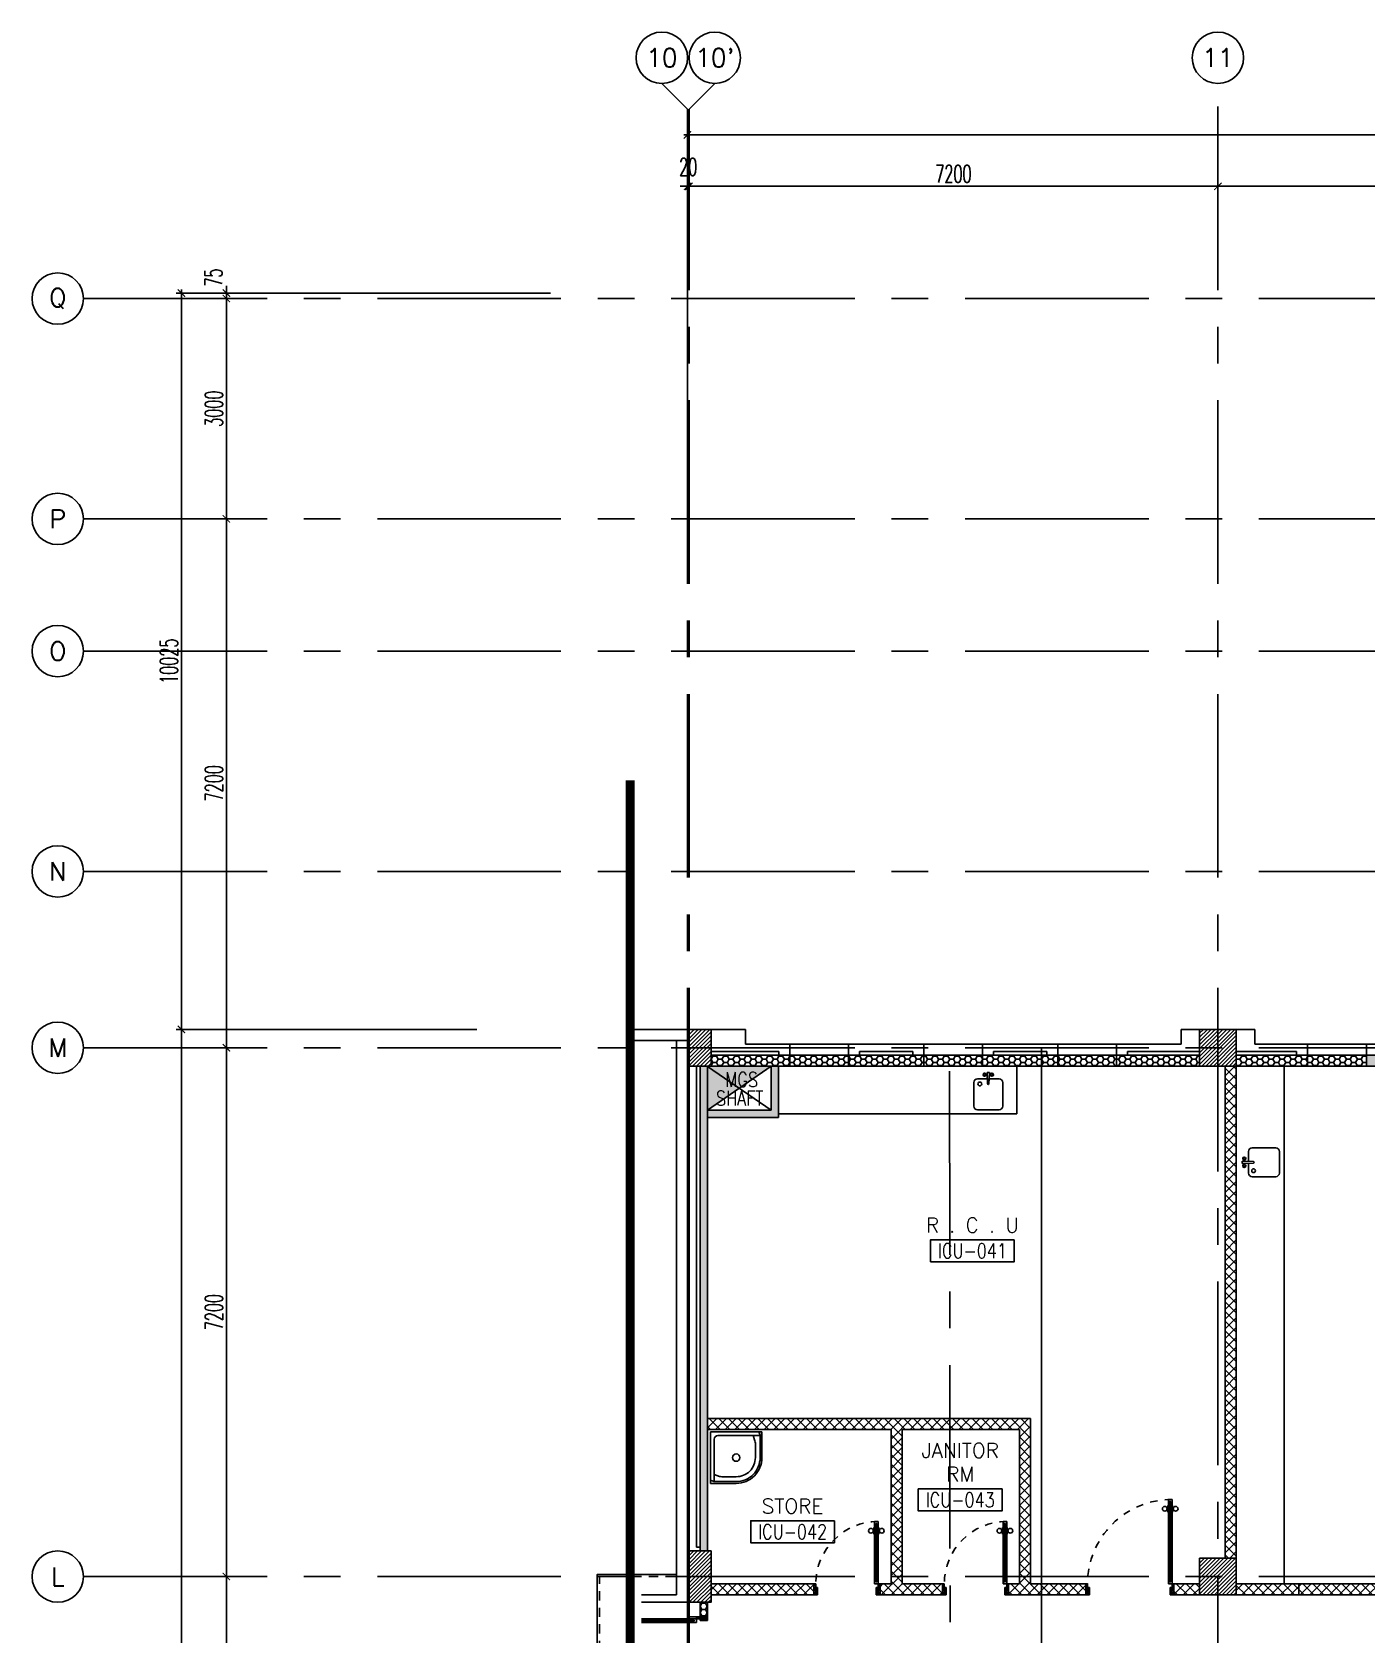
# Model space of a CAD drawing. Extents: x 276011.4 to 276105.3, y 57291.9 to 57371.4.
# Drawn here: x 276011.43 to 276029.6, y 57349.59 to 57371.41 of the extents above; entities that cross this region are included whole.
import ezdxf
from ezdxf.enums import TextEntityAlignment as Align

# ---------------------------------------------------------------- set-up
doc = ezdxf.new("R2010")
doc.units = 0
doc.header["$MEASUREMENT"] = 0
doc.header["$PDMODE"] = 34
for name, pattern in [('CENTER2', [1.125, 0.75, -0.125, 0.125, -0.125]), ('CENTERX2', [4, 2.5, -0.5, 0.5, -0.5]), ('HIDDEN', [0.375, 0.25, -0.125]), ('HIDDEN2', [0.1875, 0.125, -0.0625])]:
    doc.linetypes.add(name, pattern=pattern)
doc.layers.get('0').update_dxf_attribs({"linetype": 'CONTINUOUS'})
doc.layers.get('DEFPOINTS').update_dxf_attribs({"linetype": 'CONTINUOUS'})
for name, color, linetype in [('AX-CR', 2, 'CONTINUOUS'), ('AX-DIM', 4, 'CONTINUOUS'), ('AX-TXT', 2, 'CONTINUOUS'), ('AXES', 11, 'CENTERX2'), ('COL', 5, 'CONTINUOUS'), ('DOOR', 7, 'CONTINUOUS'), ('Ele', 7, 'CONTINUOUS'), ('ELEV', 2, 'CONTINUOUS'), ('FIX', 3, 'CONTINUOUS'), ('HAT', 8, 'CONTINUOUS'), ('INSUL', 4, 'CONTINUOUS'), ('NON-MEDICAL', 5, 'CONTINUOUS'), ('RM-BOX', 4, 'CONTINUOUS'), ('RM-NAME', 2, 'CONTINUOUS'), ('RM-NO', 2, 'CONTINUOUS'), ('ROOF', 7, 'CONTINUOUS'), ('STR', 5, 'CONTINUOUS'), ('SUNI-FUR', 11, 'CONTINUOUS'), ('WALL', 2, 'CONTINUOUS'), ('WallType', 11, 'CONTINUOUS'), ('WallType2', 3, 'CONTINUOUS'), ('WIN', 3, 'CONTINUOUS')]:
    doc.layers.add(name, color=color, linetype=linetype)
doc.styles.add('ROMANS', font='ROMANS.shx', dxfattribs={"width": 0.6})
doc.dimstyles.new('STANDARD in', dxfattribs={"dimtxt": 0.24, "dimasz": 0.1, "dimexe": 0.07, "dimexo": 0.05, "dimgap": 0.05, "dimtad": 1, "dimdec": 0, "dimlfac": 1000, "dimzin": 0, "dimdsep": 46, "dimtxsty": 'ROMANS', "dimblk": 'ARCHTICK', "dimcen": 0.05, "dimdle": 0.05, "dimclrd": 4, "dimclre": 4, "dimclrt": 2, "dimadec": 0, "dimazin": 0, "dimtfac": 1, "dimtdec": 0, "dimtmove": 2, "dimatfit": 3, "dimfxl": 0, "dimtolj": 1, "dimtzin": 0, "dimarcsym": 0})
pattern_1 = [(45, (0, 0), (-0.066291260736, 0.066291260736), []), (135, (0, 0), (-0.066291260736, -0.066291260736), [])]
pattern_2 = [(0, (0, 0), (0.075, 0.04330127), [0.05, -0.1]), (120, (0, 0), (-0.074999999836, 0.043301270284), [0.05, -0.1]), (60, (0, 0), (1.64e-10, 0.086602540284), [-0.1, 0.05])]

# ---------------------------------------------------------------- blocks, each defined once
blk = doc.blocks.new('_ARCHTICK')
at = {"color": 0, "linetype": 'ByBlock', "const_width": 0.15}
blk.add_lwpolyline([(-0.5, -0.5), (0.5, 0.5)], dxfattribs=at)
blk = doc.blocks.new('*D111')
at = {"layer": 'AX-DIM', "color": 4, "lineweight": -2, "ltscale": 0.3}
for p, q in [((276020.305, 57370.011), (276095.115, 57370.011)), ((276020.355, 57365.405), (276020.355, 57370.081)), ((276095.065, 57357.883), (276095.065, 57370.081))]:
    blk.add_line(p, q, dxfattribs=at)
at = {"layer": 'DEFPOINTS', "color": 0, "ltscale": 0.3}
for p in [(276095.065, 57370.011), (276020.355, 57365.355), (276095.065, 57357.833)]:
    blk.add_point(p, dxfattribs=at)
at = {"layer": 'AX-DIM', "color": 4, "lineweight": -2, "ltscale": 0.3, "xscale": 0.1, "yscale": 0.1, "zscale": 0.1, "rotation": 180}
blk.add_blockref('_ARCHTICK', (276020.355, 57370.011), dxfattribs=at)
at = {"layer": 'AX-DIM', "color": 4, "lineweight": -2, "ltscale": 0.3, "xscale": 0.1, "yscale": 0.1, "zscale": 0.1}
blk.add_blockref('_ARCHTICK', (276095.065, 57370.011), dxfattribs=at)
at = {"layer": 'AX-DIM', "color": 2, "ltscale": 0.3, "insert": (276057.71, 57370.181), "char_height": 0.24, "attachment_point": 5, "style": 'ROMANS'}
blk.add_mtext('\\A1;74710', dxfattribs=at)
blk = doc.blocks.new('AXL')
at = {"layer": 'AX-CR'}
blk.add_circle((-350, 0), 350, dxfattribs=at)
at = {"layer": 'AX-TXT', "style": 'ROMANS'}
blk.add_attdef('AX', text='', height=250, dxfattribs=at).set_placement((-350, 0), align=Align.MIDDLE)
blk = doc.blocks.new('*X81')
at = {"color": 0}
for p, q in [((73379, 169899), (73870, 170390)), ((73379, 169952), (73817, 170390)), ((73379, 170005), (73764, 170390)), ((73379, 170058), (73711, 170390)), ((73379, 170111), (73658, 170390)), ((73379, 170164), (73604, 170390)), ((73379, 170217), (73551, 170390)), ((73379, 170271), (73498, 170390)), ((73379, 170324), (73445, 170390)), ((73379, 170377), (73392, 170390)), ((73423, 169890), (73879, 170346)), ((73476, 169890), (73879, 170293)), ((73529, 169890), (73879, 170240)), ((73582, 169890), (73879, 170187)), ((73635, 169890), (73879, 170134)), ((73688, 169890), (73879, 170081)), ((73741, 169890), (73879, 170028)), ((73794, 169890), (73879, 169975)), ((73847, 169890), (73879, 169922))]:
    blk.add_line(p, q, dxfattribs=at)
blk = doc.blocks.new('*X80')
at = {"color": 0}
for p, q in [((73379, 177112), (73857, 177590)), ((73379, 177165), (73804, 177590)), ((73379, 177218), (73751, 177590)), ((73379, 177271), (73698, 177590)), ((73379, 177324), (73645, 177590)), ((73379, 177377), (73592, 177590)), ((73379, 177430), (73539, 177590)), ((73379, 177483), (73486, 177590)), ((73379, 177536), (73433, 177590)), ((73410, 177090), (73879, 177559)), ((73463, 177090), (73879, 177506)), ((73516, 177090), (73879, 177453)), ((73569, 177090), (73879, 177400)), ((73622, 177090), (73879, 177347)), ((73675, 177090), (73879, 177294)), ((73728, 177090), (73879, 177241)), ((73781, 177090), (73879, 177188)), ((73834, 177090), (73879, 177134))]:
    blk.add_line(p, q, dxfattribs=at)
blk = doc.blocks.new('AXU')
at = {"layer": 'AX-CR'}
blk.add_circle((0, 350), 350, dxfattribs=at)
at = {"layer": 'AX-TXT', "style": 'ROMANS'}
blk.add_attdef('AX', text='', height=250, dxfattribs=at).set_placement((0, 350), align=Align.MIDDLE)
blk = doc.blocks.new('*D573')
at = {"layer": 'AX-DIM', "color": 4, "lineweight": -2, "ltscale": 0.3}
for p, q in [((276020.355, 57368.961), (276020.355, 57369.381)), ((276020.375, 57368.961), (276020.375, 57369.381)), ((276020.355, 57369.311), (276020.255, 57369.311)), ((276020.355, 57369.311), (276020.375, 57369.311)), ((276020.375, 57369.311), (276020.475, 57369.311))]:
    blk.add_line(p, q, dxfattribs=at)
at = {"layer": 'DEFPOINTS', "color": 0, "ltscale": 0.3}
for p in [(276020.375, 57369.311), (276020.355, 57368.911), (276020.375, 57368.911)]:
    blk.add_point(p, dxfattribs=at)
at = {"layer": 'AX-DIM', "color": 4, "lineweight": -2, "ltscale": 0.3, "xscale": 0.1, "yscale": 0.1, "zscale": 0.1}
blk.add_blockref('_ARCHTICK', (276020.355, 57369.311), dxfattribs=at)
at = {"layer": 'AX-DIM', "color": 4, "lineweight": -2, "ltscale": 0.3, "xscale": 0.1, "yscale": 0.1, "zscale": 0.1, "rotation": 180}
blk.add_blockref('_ARCHTICK', (276020.375, 57369.311), dxfattribs=at)
at = {"layer": 'AX-DIM', "color": 2, "ltscale": 0.3, "insert": (276020.365, 57369.576), "char_height": 0.24, "attachment_point": 5, "style": 'ROMANS'}
blk.add_mtext('\\A1;20', dxfattribs=at)
blk = doc.blocks.new('*D572')
at = {"layer": 'AX-DIM', "color": 4, "lineweight": -2, "ltscale": 0.3}
for p, q in [((276020.375, 57368.961), (276020.375, 57369.381)), ((276027.575, 57368.961), (276027.575, 57369.381)), ((276020.325, 57369.311), (276027.625, 57369.311))]:
    blk.add_line(p, q, dxfattribs=at)
at = {"layer": 'DEFPOINTS', "color": 0, "ltscale": 0.3}
for p in [(276027.575, 57369.311), (276020.375, 57368.911), (276027.575, 57368.911)]:
    blk.add_point(p, dxfattribs=at)
at = {"layer": 'AX-DIM', "color": 4, "lineweight": -2, "ltscale": 0.3, "xscale": 0.1, "yscale": 0.1, "zscale": 0.1, "rotation": 180}
blk.add_blockref('_ARCHTICK', (276020.375, 57369.311), dxfattribs=at)
at = {"layer": 'AX-DIM', "color": 4, "lineweight": -2, "ltscale": 0.3, "xscale": 0.1, "yscale": 0.1, "zscale": 0.1}
blk.add_blockref('_ARCHTICK', (276027.575, 57369.311), dxfattribs=at)
at = {"layer": 'AX-DIM', "color": 2, "ltscale": 0.3, "insert": (276023.975, 57369.481), "char_height": 0.24, "attachment_point": 5, "style": 'ROMANS'}
blk.add_mtext('\\A1;7200', dxfattribs=at)
blk = doc.blocks.new('*D571')
at = {"layer": 'AX-DIM', "color": 4, "lineweight": -2, "ltscale": 0.3}
for p, q in [((276027.575, 57368.961), (276027.575, 57369.381)), ((276034.775, 57368.961), (276034.775, 57369.381)), ((276027.525, 57369.311), (276034.825, 57369.311))]:
    blk.add_line(p, q, dxfattribs=at)
at = {"layer": 'DEFPOINTS', "color": 0, "ltscale": 0.3}
for p in [(276034.775, 57369.311), (276027.575, 57368.911), (276034.775, 57368.911)]:
    blk.add_point(p, dxfattribs=at)
at = {"layer": 'AX-DIM', "color": 4, "lineweight": -2, "ltscale": 0.3, "xscale": 0.1, "yscale": 0.1, "zscale": 0.1, "rotation": 180}
blk.add_blockref('_ARCHTICK', (276027.575, 57369.311), dxfattribs=at)
at = {"layer": 'AX-DIM', "color": 4, "lineweight": -2, "ltscale": 0.3, "xscale": 0.1, "yscale": 0.1, "zscale": 0.1}
blk.add_blockref('_ARCHTICK', (276034.775, 57369.311), dxfattribs=at)
at = {"layer": 'AX-DIM', "color": 2, "ltscale": 0.3, "insert": (276031.175, 57369.481), "char_height": 0.24, "attachment_point": 5, "style": 'ROMANS'}
blk.add_mtext('\\A1;7200', dxfattribs=at)
blk = doc.blocks.new('*D131')
at = {"layer": 'AX-DIM', "color": 4, "lineweight": -2, "ltscale": 0.3}
for p, q in [((276017.488, 57357.833), (276013.396, 57357.833)), ((276013.466, 57298.463), (276013.466, 57357.883)), ((276018.167, 57298.513), (276013.396, 57298.513))]:
    blk.add_line(p, q, dxfattribs=at)
at = {"layer": 'DEFPOINTS', "color": 0, "ltscale": 0.3}
for p in [(276013.466, 57357.833), (276017.538, 57357.833), (276018.217, 57298.513)]:
    blk.add_point(p, dxfattribs=at)
at = {"layer": 'AX-DIM', "color": 4, "lineweight": -2, "ltscale": 0.3, "xscale": 0.1, "yscale": 0.1, "zscale": 0.1}
for p, rotation in [((276013.466, 57357.833), 90), ((276013.466, 57298.513), 270)]:
    blk.add_blockref('_ARCHTICK', p, dxfattribs=dict(at, rotation=rotation))
at = {"layer": 'AX-DIM', "color": 2, "ltscale": 0.3, "insert": (276013.296, 57328.173), "char_height": 0.24, "attachment_point": 5, "rotation": 90, "style": 'ROMANS'}
blk.add_mtext('\\A1;59320', dxfattribs=at)
blk = doc.blocks.new('*D130')
at = {"layer": 'AX-DIM', "color": 4, "lineweight": -2, "ltscale": 0.3}
for p, q in [((276014.078, 57364.733), (276014.078, 57367.833)), ((276014.428, 57367.783), (276014.008, 57367.783)), ((276014.428, 57364.783), (276014.008, 57364.783))]:
    blk.add_line(p, q, dxfattribs=at)
at = {"layer": 'DEFPOINTS', "color": 0, "ltscale": 0.3}
for p in [(276014.078, 57367.783), (276014.478, 57367.783), (276014.478, 57364.783)]:
    blk.add_point(p, dxfattribs=at)
at = {"layer": 'AX-DIM', "color": 4, "lineweight": -2, "ltscale": 0.3, "xscale": 0.1, "yscale": 0.1, "zscale": 0.1}
for p, rotation in [((276014.078, 57367.783), 90), ((276014.078, 57364.783), 270)]:
    blk.add_blockref('_ARCHTICK', p, dxfattribs=dict(at, rotation=rotation))
at = {"layer": 'AX-DIM', "color": 2, "ltscale": 0.3, "insert": (276013.908, 57366.283), "char_height": 0.24, "attachment_point": 5, "rotation": 90, "style": 'ROMANS'}
blk.add_mtext('\\A1;3000', dxfattribs=at)
blk = doc.blocks.new('*D129')
at = {"layer": 'AX-DIM', "color": 4, "lineweight": -2, "ltscale": 0.3}
for p, q in [((276014.428, 57364.783), (276014.008, 57364.783)), ((276014.078, 57357.533), (276014.078, 57364.833)), ((276014.428, 57357.583), (276014.008, 57357.583))]:
    blk.add_line(p, q, dxfattribs=at)
at = {"layer": 'DEFPOINTS', "color": 0, "ltscale": 0.3}
for p in [(276014.078, 57364.783), (276014.478, 57364.783), (276014.478, 57357.583)]:
    blk.add_point(p, dxfattribs=at)
at = {"layer": 'AX-DIM', "color": 4, "lineweight": -2, "ltscale": 0.3, "xscale": 0.1, "yscale": 0.1, "zscale": 0.1}
for p, rotation in [((276014.078, 57364.783), 90), ((276014.078, 57357.583), 270)]:
    blk.add_blockref('_ARCHTICK', p, dxfattribs=dict(at, rotation=rotation))
at = {"layer": 'AX-DIM', "color": 2, "ltscale": 0.3, "insert": (276013.908, 57361.183), "char_height": 0.24, "attachment_point": 5, "rotation": 90, "style": 'ROMANS'}
blk.add_mtext('\\A1;7200', dxfattribs=at)
blk = doc.blocks.new('*D128')
at = {"layer": 'AX-DIM', "color": 4, "lineweight": -2, "ltscale": 0.3}
for p, q in [((276014.428, 57357.583), (276014.008, 57357.583)), ((276014.078, 57350.333), (276014.078, 57357.633)), ((276014.428, 57350.383), (276014.008, 57350.383))]:
    blk.add_line(p, q, dxfattribs=at)
at = {"layer": 'DEFPOINTS', "color": 0, "ltscale": 0.3}
for p in [(276014.078, 57357.583), (276014.478, 57357.583), (276014.478, 57350.383)]:
    blk.add_point(p, dxfattribs=at)
at = {"layer": 'AX-DIM', "color": 4, "lineweight": -2, "ltscale": 0.3, "xscale": 0.1, "yscale": 0.1, "zscale": 0.1}
for p, rotation in [((276014.078, 57357.583), 90), ((276014.078, 57350.383), 270)]:
    blk.add_blockref('_ARCHTICK', p, dxfattribs=dict(at, rotation=rotation))
at = {"layer": 'AX-DIM', "color": 2, "ltscale": 0.3, "insert": (276013.908, 57353.983), "char_height": 0.24, "attachment_point": 5, "rotation": 90, "style": 'ROMANS'}
blk.add_mtext('\\A1;7200', dxfattribs=at)
blk = doc.blocks.new('*D127')
at = {"layer": 'AX-DIM', "color": 4, "lineweight": -2, "ltscale": 0.3}
for p, q in [((276014.428, 57350.383), (276014.008, 57350.383)), ((276014.078, 57343.133), (276014.078, 57350.433)), ((276014.428, 57343.183), (276014.008, 57343.183))]:
    blk.add_line(p, q, dxfattribs=at)
at = {"layer": 'DEFPOINTS', "color": 0, "ltscale": 0.3}
for p in [(276014.078, 57350.383), (276014.478, 57350.383), (276014.478, 57343.183)]:
    blk.add_point(p, dxfattribs=at)
at = {"layer": 'AX-DIM', "color": 4, "lineweight": -2, "ltscale": 0.3, "xscale": 0.1, "yscale": 0.1, "zscale": 0.1}
for p, rotation in [((276014.078, 57350.383), 90), ((276014.078, 57343.183), 270)]:
    blk.add_blockref('_ARCHTICK', p, dxfattribs=dict(at, rotation=rotation))
at = {"layer": 'AX-DIM', "color": 2, "ltscale": 0.3, "insert": (276013.908, 57346.783), "char_height": 0.24, "attachment_point": 5, "rotation": 90, "style": 'ROMANS'}
blk.add_mtext('\\A1;7200', dxfattribs=at)
blk = doc.blocks.new('COL50')
at = {"layer": 'COL'}
blk.add_lwpolyline([(-250, 250), (-250, -250), (250, -250), (250, 250)], close=True, dxfattribs=at)
blk = doc.blocks.new('*D112')
at = {"layer": 'AX-DIM', "color": 4, "lineweight": -2, "ltscale": 0.3}
for p, q in [((276018.488, 57367.858), (276013.396, 57367.858)), ((276013.466, 57357.783), (276013.466, 57367.908)), ((276014.116, 57357.833), (276013.396, 57357.833))]:
    blk.add_line(p, q, dxfattribs=at)
at = {"layer": 'DEFPOINTS', "color": 0, "ltscale": 0.3}
for p in [(276013.466, 57367.858), (276018.538, 57367.858), (276014.166, 57357.833)]:
    blk.add_point(p, dxfattribs=at)
at = {"layer": 'AX-DIM', "color": 4, "lineweight": -2, "ltscale": 0.3, "xscale": 0.1, "yscale": 0.1, "zscale": 0.1}
for p, rotation in [((276013.466, 57367.858), 90), ((276013.466, 57357.833), 270)]:
    blk.add_blockref('_ARCHTICK', p, dxfattribs=dict(at, rotation=rotation))
at = {"layer": 'AX-DIM', "color": 2, "ltscale": 0.3, "insert": (276013.296, 57362.845), "char_height": 0.24, "attachment_point": 5, "rotation": 90, "style": 'ROMANS'}
blk.add_mtext('\\A1;10025', dxfattribs=at)
blk = doc.blocks.new('*D115')
at = {"layer": 'AX-DIM', "color": 4, "lineweight": -2, "ltscale": 0.3}
for p, q in [((276014.428, 57367.858), (276014.008, 57367.858)), ((276014.078, 57367.858), (276014.078, 57367.958)), ((276014.078, 57367.783), (276014.078, 57367.858)), ((276014.428, 57367.783), (276014.008, 57367.783)), ((276014.078, 57367.783), (276014.078, 57367.683))]:
    blk.add_line(p, q, dxfattribs=at)
at = {"layer": 'DEFPOINTS', "color": 0, "ltscale": 0.3}
for p in [(276014.078, 57367.858), (276014.478, 57367.858), (276014.478, 57367.783)]:
    blk.add_point(p, dxfattribs=at)
at = {"layer": 'AX-DIM', "color": 4, "lineweight": -2, "ltscale": 0.3, "xscale": 0.1, "yscale": 0.1, "zscale": 0.1}
for p, rotation in [((276014.078, 57367.858), 270), ((276014.078, 57367.783), 90)]:
    blk.add_blockref('_ARCHTICK', p, dxfattribs=dict(at, rotation=rotation))
at = {"layer": 'AX-DIM', "color": 2, "ltscale": 0.3, "insert": (276013.903, 57368.068), "char_height": 0.24, "attachment_point": 5, "rotation": 90, "style": 'ROMANS'}
blk.add_mtext('\\A1;75', dxfattribs=at)
blk = doc.blocks.new('RM1')
at = {"layer": 'RM-BOX'}
blk.add_lwpolyline([(570, -200), (-570, -200), (-570, -500), (570, -500)], close=True, dxfattribs=at)
at = {"layer": 'RM-NAME', "style": 'ROMANS'}
for tag, p in [('ROOMNAME1', (0, 324)), ('ROOMNAME2', (0, 0))]:
    blk.add_attdef(tag, text='', height=200, dxfattribs=at).set_placement(p, align=Align.MIDDLE)
at = {"layer": 'RM-NO', "style": 'ROMANS', "width": 0.8}
blk.add_attdef('ROOMNO', text='', height=200, dxfattribs=at).set_placement((0, -350), align=Align.MIDDLE)
blk = doc.blocks.new('DOOR90')
at = {"layer": 'DOOR', "color": 0, "linetype": 'ByBlock'}
for p, q in [((-150, 0), (-150, -25)), ((-150, 0), (0, 0)), ((0, -50), (0, 0)), ((-1000, -25), (-1000, -75)), ((-1000, -75), (-1000, -25)), ((-950, -25), (-1000, -25)), ((-950, -75), (-1000, -75)), ((-970, -42), (-970, -58)), ((-950, -42), (-970, -42)), ((-950, -58), (-970, -58)), ((-950, -25), (-950, -42)), ((-950, -58), (-950, -75)), ((-918, -25), (-918, -18)), ((-828, -18), (-918, -18)), ((-918, -75), (-918, -82)), ((-828, -82), (-918, -82)), ((-905, -18), (-905, -9)), ((-905, -9), (-840, -9)), ((-905, -18), (-840, -18)), ((-905, -82), (-905, -91)), ((-905, -82), (-840, -82)), ((-905, -91), (-840, -91)), ((-840, -18), (-840, -9)), ((-840, -82), (-840, -91)), ((-828, -25), (-828, -18)), ((-828, -75), (-828, -82)), ((-200, -42), (-200, -25)), ((-200, -25), (-150, -25)), ((-180, -42), (-200, -42)), ((-200, -75), (-200, -58)), ((-200, -58), (-180, -58)), ((-150, -75), (-200, -75)), ((-180, -58), (-180, -42)), ((-150, -75), (-150, -25)), ((-150, -25), (-100, -25)), ((-100, -25), (-100, -50)), ((-100, -50), (0, -50)), ((-100, -850), (0, -850)), ((-100, -875), (-100, -850)), ((0, -850), (0, -900)), ((-150, -900), (-150, -875)), ((-150, -875), (-100, -875)), ((0, -900), (-150, -900)), ((-150, -900), (0, -900))]:
    blk.add_line(p, q, dxfattribs=at)
at = {"layer": 'DOOR', "color": 9, "linetype": 'ByBlock'}
for p, q in [((0, -50), (-114, 0)), ((0, -50), (-40, 0)), ((0, -50), (-100, -37)), ((0, -850), (-114, -900)), ((0, -850), (-100, -863)), ((0, -850), (-40, -900))]:
    blk.add_line(p, q, dxfattribs=at)
at = {"layer": 'DOOR', "linetype": 'ByBlock'}
for p, q in [((-200, -25), (-950, -25)), ((-200, -42), (-950, -42)), ((-200, -58), (-950, -58)), ((-950, -75), (-200, -75))]:
    blk.add_line(p, q, dxfattribs=at)
at = {"layer": 'DOOR', "color": 0, "linetype": 'ByBlock'}
for centre in [(-873, 24), (-873, -124)]:
    blk.add_circle(centre, 32.4, dxfattribs=at)
at = {"layer": 'DOOR', "color": 9, "linetype": 'ByBlock'}
for centre, radius, start, end in [((0, -50), 154, 161.1053, 166.2858), ((0, -50), 134, 158.1598, 169.28), ((0, -50), 94.4, 148.0182, 180), ((0, -50), 74.4, 137.7764, 180), ((0, -50), 114, 154.0838, 167.3774), ((0, -50), 54.4, 113.2074, 180), ((0, -50), 34.4, 90, 180), ((0, -50), 14.4, 90, 180), ((0, -850), 94.4, 180, 211.9818), ((0, -850), 74.4, 180, 222.2236), ((0, -850), 54.4, 180, 246.7926), ((0, -850), 34.4, 180, 270), ((0, -850), 14.4, 180, 270), ((0, -850), 154, 193.7142, 198.8947), ((0, -850), 134, 190.72, 201.8402)]:
    blk.add_arc(centre, radius, start, end, dxfattribs=at)
at = {"layer": 'DOOR', "linetype": 'HIDDEN', "ltscale": 0.5}
blk.add_arc((-150, -25), 850, 180, 270, dxfattribs=at)
blk = doc.blocks.new('C11')
at = {"layer": 'HAT'}
h = blk.add_hatch(dxfattribs=at)
h.set_pattern_fill('ANSI31', color=256, scale=300, style=0)
h.set_pattern_definition([(45, (-248556.182, -75061.005), (-26.5165043, 26.5165043), [])])
h.paths.add_polyline_path([(300, 700), (0, 700), (0, 350), (300, 350)])
h.paths.add_polyline_path([(300, 350), (0, 350), (0, 0), (300, 0)])
at = {"layer": 'COL'}
blk.add_lwpolyline([(300, 700), (300, 0), (0, 0), (0, 700)], close=True, dxfattribs=at)
blk = doc.blocks.new('C-300')
at = {"layer": 'HAT', "linetype": 'ByBlock', "ltscale": 0.3}
h = blk.add_hatch(dxfattribs=at)
h.set_pattern_fill('ANSI31', color=8, scale=300, style=0)
h.set_pattern_definition([(45, (-258496.182, -82361.005), (-26.5165043, 26.5165043), [])])
h.paths.add_polyline_path([(300, 500), (0, 500), (0, 250), (300, 250)])
h.paths.add_polyline_path([(300, 250), (0, 250), (0, 0), (300, 0)])
at = {"layer": 'COL'}
blk.add_lwpolyline([(0, 500), (300, 500), (300, 0), (0, 0)], close=True, dxfattribs=at)
blk = doc.blocks.new('DOOR100')
at = {"layer": 'DOOR', "color": 0, "linetype": 'ByBlock'}
for p, q in [((-82, 1205), (-91, 1205)), ((-91, 1205), (-91, 1140)), ((-82, 1140), (-91, 1140)), ((-75, 1218), (-82, 1218)), ((-82, 1128), (-82, 1218)), ((-82, 1205), (-82, 1140)), ((-75, 1128), (-82, 1128)), ((-25, 1300), (-75, 1300)), ((-75, 1300), (-25, 1300)), ((-75, 1250), (-75, 1300)), ((-58, 1250), (-75, 1250)), ((-42, 1270), (-58, 1270)), ((-58, 1250), (-58, 1270)), ((-42, 1250), (-42, 1270)), ((-25, 1250), (-42, 1250)), ((-25, 1250), (-25, 1300)), ((-25, 1218), (-18, 1218)), ((-25, 1128), (-18, 1128)), ((-18, 1128), (-18, 1218)), ((-18, 1205), (-9, 1205)), ((-18, 1205), (-18, 1140)), ((-18, 1140), (-9, 1140)), ((-9, 1205), (-9, 1140)), ((-1200, 0), (-1200, 150)), ((-1200, 150), (-1175, 150)), ((-1200, 150), (-1200, 0)), ((-1150, 0), (-1200, 0)), ((-1175, 150), (-1175, 100)), ((-1175, 100), (-1150, 100)), ((-1150, 100), (-1150, 0)), ((-75, 200), (-58, 200)), ((-75, 150), (-75, 200)), ((-75, 150), (-25, 150)), ((-58, 200), (-58, 180)), ((-58, 180), (-42, 180)), ((-50, 100), (-50, 0)), ((-25, 100), (-50, 100)), ((-50, 0), (0, 0)), ((-42, 200), (-25, 200)), ((-42, 180), (-42, 200)), ((-25, 200), (-25, 150)), ((0, 150), (-25, 150)), ((-25, 150), (-25, 100)), ((0, 150), (0, 0))]:
    blk.add_line(p, q, dxfattribs=at)
at = {"layer": 'DOOR', "linetype": 'ByBlock'}
for p, q in [((-75, 1250), (-75, 200)), ((-58, 200), (-58, 1250)), ((-42, 200), (-42, 1250)), ((-25, 200), (-25, 1250)), ((0, 0), (0, 150))]:
    blk.add_line(p, q, dxfattribs=at)
at = {"layer": 'DOOR', "color": 9, "linetype": 'ByBlock'}
for p, q in [((-1150, 0), (-1200, 114)), ((-1150, 0), (-1200, 40)), ((-1150, 0), (-1163, 100)), ((-50, 0), (0, 114)), ((-50, 0), (-37, 100)), ((-50, 0), (0, 40))]:
    blk.add_line(p, q, dxfattribs=at)
at = {"layer": 'DOOR', "color": 0, "linetype": 'ByBlock'}
for centre in [(-124, 1173), (24, 1173)]:
    blk.add_circle(centre, 32.4, dxfattribs=at)
at = {"layer": 'DOOR', "linetype": 'HIDDEN', "ltscale": 0.5}
blk.add_arc((-25, 150), 1150, 90, 180.0001, dxfattribs=at)
at = {"layer": 'DOOR', "color": 9, "linetype": 'ByBlock'}
for centre, radius, start, end in [((-1150, 0), 154, 103.7142, 108.8947), ((-1150, 0), 134, 100.72, 111.8402), ((-1150, 0), 94.4, 90, 121.9818), ((-1150, 0), 74.4, 90, 132.2236), ((-1150, 0), 54.4, 90, 156.7926), ((-1150, 0), 34.4, 90, 180), ((-1150, 0), 14.4, 90, 180), ((-50, 0), 94.4, 58.0182, 90), ((-50, 0), 74.4, 47.7764, 90), ((-50, 0), 54.4, 23.2074, 90), ((-50, 0), 34.4, 0, 90), ((-50, 0), 14.4, 0, 90), ((-50, 0), 134, 68.1598, 79.28), ((-50, 0), 114, 64.0838, 77.3774), ((-50, 0), 154, 71.1053, 76.2858)]:
    blk.add_arc(centre, radius, start, end, dxfattribs=at)
blk = doc.blocks.new('JAN-001')
for p, q in [((730, -30), (30, -30)), ((30, -30), (30, -730)), ((80, -130), (80, -705)), ((705, -80), (130, -80)), ((610, -80), (635, -152)), ((640, -380), (640, -184)), ((688, -30), (704, -76)), ((705, -380), (705, -84)), ((730, -380), (730, -30)), ((80, -610), (152, -635)), ((184, -640), (380, -640)), ((30, -688), (76, -704)), ((30, -730), (380, -730)), ((84, -705), (380, -705))]:
    blk.add_line(p, q)
blk.add_circle((380, -380), 50)
for centre, radius, start, end in [((130, -130), 50, 90, 180), ((540, -184), 100, 0, 19.0039), ((680, -84), 25, 0, 19.0039), ((380, -380), 350, 270, 0), ((380, -380), 325, 270, 0), ((380, -380), 260, 270, 0), ((184, -540), 100, 250.9961, 270), ((84, -680), 25, 250.9961, 270)]:
    blk.add_arc(centre, radius, start, end)
blk = doc.blocks.new('A$C2A864A15')
at = {"layer": 'FIX', "rotation": 270}
blk.add_blockref('JAN-001', (730, 730), dxfattribs=at)

msp = doc.modelspace()

# ---------------------------------------------------------------- hatches: boundary and pattern name
at = {"layer": 'WallType', "linetype": 'ByBlock', "ltscale": 0.3}
h = msp.add_hatch(dxfattribs=at)
h.set_pattern_fill('ANSI37', color=256, scale=0.75, style=0)
h.set_pattern_definition(pattern_1)
h.paths.add_polyline_path([(276027.8255, 57357.3329), (276027.6755, 57357.3329), (276027.6755, 57350.6329), (276027.8255, 57350.6329)])
h = msp.add_hatch(dxfattribs=at)
h.set_pattern_fill('ANSI37', color=256, scale=0.75, style=0)
h.set_pattern_definition(pattern_1)
h.paths.add_polyline_path([(276023.9263, 57352.5329), (276020.6255, 57352.5329), (276020.6255, 57352.3829), (276023.1255, 57352.3829), (276023.1255, 57350.3829), (276023.2755, 57350.3829), (276023.2755, 57352.3829), (276023.9264, 57352.3829)])
h.paths.add_polyline_path([(276025.0255, 57352.5329), (276023.9263, 57352.5329), (276023.9264, 57352.3829), (276024.8755, 57352.3829), (276024.8755, 57350.3829), (276025.0255, 57350.3829)])
h.paths.add_polyline_path([(276022.0755, 57350.2829), (276020.6755, 57350.2829), (276020.6755, 57350.1329), (276022.0755, 57350.1329)])
h.paths.add_polyline_path([(276023.8255, 57350.2829), (276023.2755, 57350.2829), (276023.2755, 57350.3829), (276023.1255, 57350.3829), (276023.1255, 57350.2829), (276022.9755, 57350.2829), (276022.9755, 57350.1329), (276023.8255, 57350.1329)])
h.paths.add_polyline_path([(276025.1755, 57350.2829), (276025.0255, 57350.2829), (276025.0255, 57350.3829), (276024.8755, 57350.3829), (276024.8755, 57350.2829), (276024.7255, 57350.2829), (276024.7255, 57350.1329), (276025.1755, 57350.1329)])
h.paths.add_polyline_path([(276025.7755, 57350.2829), (276025.1755, 57350.2829), (276025.1755, 57350.1329), (276025.7755, 57350.1329)])
h = msp.add_hatch(dxfattribs=at)
h.set_pattern_fill('ANSI37', color=256, scale=0.75, style=0)
h.set_pattern_definition(pattern_1)
h.paths.add_polyline_path([(276027.3255, 57350.2829), (276026.9755, 57350.2829), (276026.9755, 57350.1329), (276027.3255, 57350.1329)])
h.paths.add_polyline_path([(276028.6755, 57350.2829), (276027.8255, 57350.2829), (276027.8255, 57350.1329), (276028.6755, 57350.1329)])
h.paths.add_polyline_path([(276031.1755, 57350.2829), (276028.6755, 57350.2829), (276028.6755, 57350.1329), (276031.1755, 57350.1329)])
h.paths.add_polyline_path([(276032.9255, 57350.2829), (276031.7755, 57350.2829), (276031.7755, 57350.1329), (276032.9255, 57350.1329)])
h.paths.add_polyline_path([(276031.7755, 57350.2829), (276031.1755, 57350.2829), (276031.1755, 57350.1329), (276031.7755, 57350.1329)])
at = {"layer": 'WallType2', "linetype": 'ByBlock', "ltscale": 0.3}
h = msp.add_hatch(dxfattribs=at)
h.set_pattern_fill('HONEY', color=256, scale=0.4, style=0)
h.set_pattern_definition(pattern_2)
h.paths.add_polyline_path([(276020.6255, 57356.6329), (276021.5955, 57356.6329), (276021.5955, 57357.3329), (276021.4955, 57357.3329), (276021.4955, 57356.7329), (276020.6255, 57356.7329), (276021.4955, 57357.3329), (276020.6755, 57357.3329), (276020.5255, 57357.3329), (276020.5255, 57350.7329), (276020.6255, 57350.7329), (276020.6255, 57352.5329)])
h.paths.add_polyline_path([(276020.8204, 57357.0012), (276021.3623, 57357.0012), (276021.3623, 57357.3012), (276020.8204, 57357.3012)], flags=24)
h.paths.add_polyline_path([(276020.6717, 57356.7456), (276021.4574, 57356.7456), (276021.4574, 57357.0456), (276020.6717, 57357.0456)], flags=25)
h = msp.add_hatch(dxfattribs=at)
h.set_pattern_fill('HONEY', color=256, scale=0.4, style=0)
h.set_pattern_definition(pattern_2)
h.paths.add_polyline_path([(276021.7467, 57357.4829), (276020.6755, 57357.4829), (276020.6755, 57357.3329), (276021.5955, 57357.3329), (276021.7467, 57357.3329)])
h.paths.add_polyline_path([(276022.5467, 57357.4829), (276021.7467, 57357.4829), (276021.7467, 57357.3329), (276022.5467, 57357.3329)])
h.paths.add_polyline_path([(276023.5717, 57357.4829), (276022.5467, 57357.4829), (276022.5467, 57357.3329), (276023.5717, 57357.3329)])
h = msp.add_hatch(dxfattribs=at)
h.set_pattern_fill('HONEY', color=256, scale=0.4, style=0)
h.set_pattern_definition(pattern_2)
h.paths.add_polyline_path([(276023.9217, 57357.4829), (276023.5717, 57357.4829), (276023.5717, 57357.3329), (276023.9219, 57357.3329)])
h.paths.add_polyline_path([(276024.3717, 57357.4829), (276023.9217, 57357.4829), (276023.9219, 57357.3329), (276024.3717, 57357.3329)])
h.paths.add_polyline_path([(276025.1755, 57357.4829), (276024.3717, 57357.4829), (276024.3717, 57357.3329), (276025.1755, 57357.3329)])
h.paths.add_polyline_path([(276025.3967, 57357.4829), (276025.1755, 57357.4829), (276025.1755, 57357.3329), (276025.3967, 57357.3329)])
h = msp.add_hatch(dxfattribs=at)
h.set_pattern_fill('HONEY', color=256, scale=0.4, style=0)
h.set_pattern_definition(pattern_2)
h.paths.add_polyline_path([(276026.1967, 57357.4829), (276025.3967, 57357.4829), (276025.3967, 57357.3329), (276026.1967, 57357.3329)])
h.paths.add_polyline_path([(276027.3255, 57357.4829), (276026.1967, 57357.4829), (276026.1967, 57357.3329), (276027.3255, 57357.3329)])
h = msp.add_hatch(dxfattribs=at)
h.set_pattern_fill('HONEY', color=256, scale=0.4, style=0)
h.set_pattern_definition(pattern_2)
h.paths.add_polyline_path([(276028.7967, 57357.4829), (276027.8255, 57357.4829), (276027.8255, 57357.3329), (276028.7967, 57357.3329)])
h.paths.add_polyline_path([(276029.5967, 57357.4829), (276028.7967, 57357.4829), (276028.7967, 57357.3329), (276029.5967, 57357.3329)])
h = msp.add_hatch(dxfattribs=at)
h.set_pattern_fill('HONEY', color=256, scale=0.4, style=0)
h.set_pattern_definition(pattern_2)
h.paths.add_polyline_path([(276031.1755, 57357.4829), (276029.5967, 57357.4829), (276029.5967, 57357.3329), (276031.1755, 57357.3329)])
h.paths.add_polyline_path([(276031.3217, 57357.4829), (276031.1755, 57357.4829), (276031.1755, 57357.3329), (276031.3217, 57357.3329)])
h.paths.add_polyline_path([(276032.1217, 57357.4829), (276031.3217, 57357.4829), (276031.3217, 57357.3329), (276032.1217, 57357.3329)])
h.paths.add_polyline_path([(276034.5255, 57357.4829), (276032.1217, 57357.4829), (276032.1217, 57357.3329), (276032.2505, 57357.3329), (276032.2505, 57356.5829), (276034.6755, 57356.5829), (276034.6755, 57357.3329), (276034.5255, 57357.3329), (276034.5255, 57356.7329), (276032.4005, 57356.7329), (276032.4005, 57357.3329), (276034.5255, 57357.3329)])
h = msp.add_hatch(dxfattribs=at)
h.set_pattern_fill('HONEY', color=256, scale=0.4, style=0)
h.set_pattern_definition(pattern_2)
h.paths.add_polyline_path([(276020.6255, 57350.0329), (276020.5255, 57350.0329), (276020.5255, 57349.8329), (276020.6255, 57349.8329)])

# ---------------------------------------------------------------- linework, layer by layer
at = {"layer": 'AXES'}
for p, q in [((276020.3555, 57370.3613), (276020.0055, 57370.7113)), ((276020.3755, 57370.3613), (276020.7255, 57370.7113)), ((276027.5755, 57291.8986), (276027.5755, 57370.7113)), ((276020.3555, 57291.8986), (276020.3555, 57370.3613)), ((276020.3755, 57291.8986), (276020.3755, 57370.3613)), ((276012.1331, 57367.7829), (276036.5755, 57367.7829)), ((276012.1331, 57364.7829), (276036.5755, 57364.7829)), ((276012.1331, 57362.9829), (276036.5755, 57362.9829)), ((276012.1331, 57359.9829), (276036.5755, 57359.9829)), ((276012.1331, 57357.5829), (276036.5755, 57357.5829)), ((276023.9755, 57298.7629), (276023.9217, 57357.5829)), ((276012.1331, 57350.3829), (276036.5755, 57350.3829))]:
    msp.add_line(p, q, dxfattribs=at)
at = {"layer": 'COL'}
msp.add_lwpolyline([(276027.3255, 57357.3329), (276027.3255, 57357.8329), (276027.8255, 57357.8329), (276027.8255, 57357.3329)], close=True, dxfattribs=at)
at = {"layer": 'DOOR', "linetype": 'ByBlock'}
for p, q in [((276020.4255, 57349.8079), (276019.729, 57349.8079)), ((276020.4255, 57349.7909), (276019.729, 57349.7909)), ((276020.4255, 57349.7749), (276019.729, 57349.7749)), ((276019.729, 57349.7579), (276020.4255, 57349.7579))]:
    msp.add_line(p, q, dxfattribs=at)
at = {"layer": 'DOOR', "color": 0, "linetype": 'ByBlock'}
for p, q in [((276020.4255, 57349.7909), (276020.4255, 57349.8079)), ((276020.4255, 57349.8079), (276020.4755, 57349.8079)), ((276020.4455, 57349.7909), (276020.4255, 57349.7909)), ((276020.4255, 57349.7579), (276020.4255, 57349.7749)), ((276020.4255, 57349.7749), (276020.4455, 57349.7749)), ((276020.4755, 57349.7579), (276020.4255, 57349.7579)), ((276020.4455, 57349.7749), (276020.4455, 57349.7909)), ((276020.6255, 57349.8329), (276020.4755, 57349.8329)), ((276020.4755, 57349.8329), (276020.4755, 57349.8079)), ((276020.4755, 57349.7579), (276020.4755, 57349.8079)), ((276020.4755, 57349.8079), (276020.5255, 57349.8079)), ((276020.5255, 57349.8079), (276020.5255, 57349.7829)), ((276020.5255, 57349.7829), (276020.6255, 57349.7829)), ((276020.6255, 57349.7829), (276020.6255, 57349.8329))]:
    msp.add_line(p, q, dxfattribs=at)
at = {"layer": 'DOOR', "color": 9, "linetype": 'ByBlock'}
for q in [(276020.5118, 57349.8329), (276020.5255, 57349.7963), (276020.5854, 57349.8329)]:
    msp.add_line((276020.6255, 57349.7829), q, dxfattribs=at)
for radius, start, end in [(0.1544, 161.10529, 166.28577), (0.1344, 158.15985, 169.28002), (0.1144, 154.08384, 167.37743), (0.0944, 148.01819, 180), (0.0744, 137.77643, 180), (0.0544, 113.20738, 180), (0.0344, 90, 180), (0.0144, 90, 180)]:
    msp.add_arc((276020.6255, 57349.7829), radius, start, end, dxfattribs=at)
at = {"layer": 'Ele', "linetype": 'ByBlock'}
for p, q in [((276021.4955, 57357.3329), (276020.6255, 57356.7329)), ((276021.4955, 57356.7329), (276020.6255, 57357.3289))]:
    msp.add_line(p, q, dxfattribs=at)
at = {"layer": 'ELEV', "linetype": 'CENTER2', "const_width": 0.12}
msp.add_lwpolyline([(276019.5748, 57297.3867), (276019.5748, 57361.2249)], dxfattribs=at)
at = {"layer": 'INSUL'}
for p, q in [((276020.4755, 57350.7829), (276020.4755, 57357.3329)), ((276020.5255, 57350.7329), (276020.5255, 57357.3329)), ((276020.6755, 57357.5329), (276021.5967, 57357.5329)), ((276020.6755, 57357.4829), (276021.7467, 57357.4829)), ((276021.5967, 57357.5329), (276021.5967, 57357.4829)), ((276022.5467, 57357.4829), (276023.5717, 57357.4829)), ((276022.6967, 57357.5329), (276023.4217, 57357.5329)), ((276022.6967, 57357.5329), (276022.6967, 57357.4829)), ((276023.4217, 57357.5329), (276023.4217, 57357.4829)), ((276025.3967, 57357.4829), (276024.3717, 57357.4829)), ((276025.2467, 57357.5329), (276024.5217, 57357.5329)), ((276024.5217, 57357.5329), (276024.5217, 57357.4829)), ((276025.2467, 57357.5329), (276025.2467, 57357.4829)), ((276026.1967, 57357.4829), (276027.3255, 57357.4829)), ((276026.3467, 57357.5329), (276027.3255, 57357.5329)), ((276026.3467, 57357.5329), (276026.3467, 57357.4829)), ((276027.8255, 57357.5329), (276028.6467, 57357.5329)), ((276027.8255, 57357.4829), (276028.7967, 57357.4829)), ((276028.6467, 57357.5329), (276028.6467, 57357.4829)), ((276031.3217, 57357.4829), (276029.5967, 57357.4829)), ((276020.4755, 57350.7829), (276020.5255, 57350.7829))]:
    msp.add_line(p, q, dxfattribs=at)
at = {"layer": 'NON-MEDICAL'}
for p, q in [((276024.8377, 57356.6829), (276024.8377, 57357.3329)), ((276028.4755, 57350.2829), (276028.4755, 57357.3329)), ((276024.3026, 57357.1587), (276024.4391, 57357.1587)), ((276024.4331, 57357.2469), (276024.4651, 57357.2469)), ((276024.4331, 57357.2469), (276024.4391, 57357.0916)), ((276024.4651, 57357.2469), (276024.4591, 57357.0916)), ((276024.4591, 57357.1587), (276024.5955, 57357.1587)), ((276024.2527, 57356.7877), (276024.2527, 57357.1088)), ((276024.6454, 57357.1088), (276024.6454, 57356.7877)), ((276024.8377, 57356.6829), (276021.5955, 57356.6829)), ((276024.5955, 57356.7378), (276024.3026, 57356.7378)), ((276027.9031, 57356.0388), (276028.0584, 57356.0327)), ((276027.9031, 57356.0067), (276027.9031, 57356.0388)), ((276027.9913, 57356.0327), (276027.9913, 57356.1692)), ((276028.0412, 57356.2191), (276028.3623, 57356.2191)), ((276028.4122, 57356.1692), (276028.4122, 57355.8763)), ((276027.9031, 57356.0067), (276028.0584, 57356.0128)), ((276027.9913, 57355.8763), (276027.9913, 57356.0128)), ((276028.3623, 57355.8264), (276028.0412, 57355.8264))]:
    msp.add_line(p, q, dxfattribs=at)
for centre, radius in [((276024.3346, 57357.0892), 0.0255), ((276024.3993, 57357.2158), 0.0217), ((276024.3993, 57357.2158), 0.014), ((276024.4988, 57357.2158), 0.0217), ((276024.4988, 57357.2158), 0.014), ((276027.9342, 57356.0725), 0.0217), ((276027.9342, 57356.0725), 0.014), ((276027.9342, 57355.973), 0.0217), ((276027.9342, 57355.973), 0.014), ((276028.0608, 57355.9083), 0.0255)]:
    msp.add_circle(centre, radius, dxfattribs=at)
for centre, radius, start, end in [((276024.3026, 57357.1088), 0.0499, 90, 180), ((276024.5955, 57357.1088), 0.0499, 0, 90), ((276024.4491, 57357.0916), 0.00997, 180, 0), ((276024.3026, 57356.7877), 0.0499, 180, 270), ((276024.5955, 57356.7877), 0.0499, 270, 0), ((276028.0412, 57356.1692), 0.0499, 90, 180), ((276028.0584, 57356.0228), 0.00997, 270, 90), ((276028.3623, 57356.1692), 0.0499, 0, 90), ((276028.0412, 57355.8763), 0.0499, 180, 270), ((276028.3623, 57355.8763), 0.0499, 270, 0)]:
    msp.add_arc(centre, radius, start, end, dxfattribs=at)
at = {"layer": 'ROOF'}
for p, q in [((276020.3555, 57357.8329), (276019.5748, 57357.8329)), ((276020.3555, 57357.8329), (276020.3555, 57357.6829)), ((276020.3555, 57357.6829), (276019.5748, 57357.6829)), ((276020.2055, 57350.1329), (276020.2055, 57357.6829)), ((276020.3555, 57350.0329), (276020.3555, 57357.6829)), ((276019.729, 57350.1329), (276020.2055, 57350.1329)), ((276019.729, 57350.0329), (276020.3555, 57350.0329))]:
    msp.add_line(p, q, dxfattribs=at)
at = {"layer": 'STR'}
msp.add_lwpolyline([(276020.1555, 57347.7779), (276019.1255, 57347.7779), (276019.1255, 57350.4129), (276020.2055, 57350.4129)], dxfattribs=at)
at = {"layer": 'STR', "linetype": 'HIDDEN2'}
msp.add_lwpolyline([(276020.1555, 57347.8079), (276019.1555, 57347.8079), (276019.1555, 57350.3829), (276020.2055, 57350.3829)], dxfattribs=at)
at = {"layer": 'SUNI-FUR', "linetype": 'Continuous'}
msp.add_line((276025.1755, 57298.7629), (276025.1755, 57357.5829), dxfattribs=at)
at = {"layer": 'WALL'}
for p, q in [((276020.3755, 57357.8329), (276021.1467, 57357.8329)), ((276021.1467, 57357.8329), (276021.1467, 57357.6329)), ((276027.0755, 57357.6329), (276027.0755, 57357.8329)), ((276028.0755, 57357.8329), (276027.0755, 57357.8329)), ((276028.0755, 57357.6329), (276028.0755, 57357.8329)), ((276021.1467, 57357.6329), (276021.7467, 57357.6329)), ((276021.7467, 57357.6329), (276021.7467, 57357.3329)), ((276022.5467, 57357.6329), (276023.5717, 57357.6329)), ((276022.5467, 57357.6329), (276022.5467, 57357.3329)), ((276023.5717, 57357.6329), (276023.5717, 57357.3329)), ((276025.3967, 57357.6329), (276024.3717, 57357.6329)), ((276024.3717, 57357.6329), (276024.3717, 57357.3329)), ((276025.3967, 57357.6329), (276025.3967, 57357.3329)), ((276026.1967, 57357.6329), (276026.1967, 57357.3329)), ((276027.0755, 57357.6329), (276026.1967, 57357.6329)), ((276028.0755, 57357.6329), (276028.7967, 57357.6329)), ((276028.7967, 57357.6329), (276028.7967, 57357.3329)), ((276031.3217, 57357.6329), (276029.5967, 57357.6329)), ((276029.5967, 57357.6329), (276029.5967, 57357.3329)), ((276020.3755, 57350.6329), (276020.3755, 57357.3329)), ((276020.6255, 57356.6329), (276020.6255, 57357.3329)), ((276020.6755, 57357.3329), (276021.5955, 57357.3329)), ((276021.4955, 57356.7329), (276021.4955, 57357.3329)), ((276021.5955, 57356.6329), (276021.5955, 57357.3329)), ((276021.5955, 57357.3329), (276021.7467, 57357.3329)), ((276022.5467, 57357.3329), (276023.5717, 57357.3329)), ((276025.3967, 57357.3329), (276024.3717, 57357.3329)), ((276027.3255, 57357.3329), (276026.1967, 57357.3329)), ((276027.6755, 57350.6329), (276027.6755, 57357.3329)), ((276027.8255, 57350.6329), (276027.8255, 57357.3329)), ((276027.8255, 57357.3329), (276028.7967, 57357.3329)), ((276031.3217, 57357.3329), (276029.5967, 57357.3329)), ((276020.6255, 57356.7329), (276021.4955, 57356.7329)), ((276020.6255, 57356.6329), (276021.5955, 57356.6329)), ((276020.6255, 57352.5329), (276020.6255, 57356.6329)), ((276025.0255, 57352.5329), (276020.6255, 57352.5329)), ((276020.6255, 57350.7329), (276020.6255, 57352.5329)), ((276025.0255, 57350.2829), (276025.0255, 57352.5329)), ((276023.1255, 57352.3829), (276020.6255, 57352.3829)), ((276023.1255, 57350.2829), (276023.1255, 57352.3829)), ((276024.8755, 57352.3829), (276023.2755, 57352.3829)), ((276023.2755, 57350.2829), (276023.2755, 57352.3829)), ((276024.8755, 57350.2829), (276024.8755, 57352.3829)), ((276022.0755, 57350.1329), (276020.6744, 57350.1329)), ((276022.0755, 57350.2829), (276020.6755, 57350.2829)), ((276022.0755, 57350.1329), (276022.0755, 57350.2829)), ((276023.1255, 57350.2829), (276022.9755, 57350.2829)), ((276022.9755, 57350.1329), (276022.9755, 57350.2829)), ((276023.8255, 57350.1329), (276022.9755, 57350.1329)), ((276023.8255, 57350.2829), (276023.2755, 57350.2829)), ((276023.8255, 57350.1329), (276023.8255, 57350.2829)), ((276024.8755, 57350.2829), (276024.7255, 57350.2829)), ((276024.7255, 57350.1329), (276024.7255, 57350.2829)), ((276025.7755, 57350.1329), (276024.7255, 57350.1329)), ((276025.7755, 57350.2829), (276025.0255, 57350.2829)), ((276027.3255, 57350.2829), (276026.9755, 57350.2829)), ((276027.3255, 57350.1329), (276026.9755, 57350.1329))]:
    msp.add_line(p, q, dxfattribs=at)
at = {"layer": 'WALL', "linetype": 'ByBlock'}
for p, q in [((276020.3755, 57350.1329), (276020.3755, 57349.8329)), ((276025.7755, 57350.1329), (276025.7755, 57350.2829)), ((276026.9755, 57350.1329), (276026.9755, 57350.2829)), ((276028.6755, 57350.2829), (276027.8255, 57350.2829)), ((276027.8255, 57350.1329), (276028.6755, 57350.1329)), ((276028.6755, 57350.1329), (276028.6755, 57350.2829)), ((276020.6255, 57350.0329), (276020.6255, 57349.8329)), ((276020.3755, 57349.8329), (276020.6255, 57349.8329))]:
    msp.add_line(p, q, dxfattribs=at)
at = {"layer": 'WALL', "linetype": 'ByBlock', "ltscale": 0.3}
for points in [[(276020.3755, 57357.8329), (276020.6755, 57357.8329), (276020.6755, 57357.3329), (276020.3755, 57357.3329)], [(276027.3255, 57357.8329), (276027.8255, 57357.8329), (276027.8255, 57357.3329), (276027.3255, 57357.3329)], [(276020.3755, 57350.7329), (276020.6755, 57350.7329), (276020.6755, 57350.0329), (276020.3755, 57350.0329)], [(276027.8255, 57350.6329), (276027.3255, 57350.6329), (276027.3255, 57350.1329), (276027.8255, 57350.1329)]]:
    msp.add_lwpolyline(points, close=True, dxfattribs=at)
at = {"layer": 'WallType2', "linetype": 'ByBlock', "ltscale": 0.3}
msp.add_line((276020.5255, 57350.0329), (276020.5255, 57349.8329), dxfattribs=at)
at = {"layer": 'WIN'}
for p, q in [((276021.7467, 57357.6329), (276022.5467, 57357.6329)), ((276023.5717, 57357.6329), (276024.3717, 57357.6329)), ((276025.3967, 57357.6329), (276026.1967, 57357.6329)), ((276028.7967, 57357.6329), (276029.5967, 57357.6329)), ((276021.7467, 57357.4829), (276022.5467, 57357.4829)), ((276021.7467, 57357.3329), (276022.5467, 57357.3329)), ((276023.5717, 57357.4829), (276024.3717, 57357.4829)), ((276023.5717, 57357.3329), (276024.3717, 57357.3329)), ((276025.3967, 57357.4829), (276026.1967, 57357.4829)), ((276025.3967, 57357.3329), (276026.1967, 57357.3329)), ((276028.7967, 57357.4829), (276029.5967, 57357.4829)), ((276028.7967, 57357.3329), (276029.5967, 57357.3329))]:
    msp.add_line(p, q, dxfattribs=at)
at = {"layer": 'WIN', "linetype": 'ByBlock'}
for p, q in [((276031.7755, 57350.2829), (276028.6755, 57350.2829)), ((276028.6755, 57350.1329), (276031.7755, 57350.1329))]:
    msp.add_line(p, q, dxfattribs=at)

# ---------------------------------------------------------------- block references
at = {"layer": 'AXES', "xscale": 0.001, "yscale": 0.001, "zscale": 0.001}
for name, p, values in [('AXU', (276020.0055, 57370.7113), {'AX': '10'}), ('AXU', (276020.7255, 57370.7113), {'AX': "10'"}), ('AXU', (276027.5755, 57370.7113), {'AX': '11'}), ('AXL', (276012.1331, 57367.7829), {'AX': 'Q'}), ('AXL', (276012.1331, 57364.7829), {'AX': 'P'}), ('AXL', (276012.1331, 57362.9829), {'AX': 'O'}), ('AXL', (276012.1331, 57359.9829), {'AX': 'N'}), ('AXL', (276012.1331, 57357.5829), {'AX': 'M'}), ('AXL', (276012.1331, 57350.3829), {'AX': 'L'})]:
    msp.add_blockref(name, p, dxfattribs=at).add_auto_attribs(values)
at = {"layer": 'COL', "color": 6, "linetype": 'ByBlock', "xscale": 0.001, "yscale": 0.001, "zscale": 0.001}
msp.add_blockref('C-300', (276020.3755, 57357.3329), dxfattribs=at)
at = {"layer": 'COL', "linetype": 'ByBlock', "xscale": 0.001, "yscale": 0.001, "zscale": 0.001}
msp.add_blockref('C11', (276020.3755, 57350.0329), dxfattribs=at)
at = {"layer": 'COL', "xscale": 0.001, "yscale": 0.001, "zscale": 0.001}
msp.add_blockref('COL50', (276027.5755, 57350.3829), dxfattribs=at)
at = {"layer": 'DOOR', "xscale": 0.001, "yscale": 0.001, "zscale": 0.001}
msp.add_blockref('DOOR100', (276026.9755, 57350.1329), dxfattribs=at)
at = {"layer": 'DOOR', "color": 0, "linetype": 'ByBlock', "xscale": 0.001, "yscale": 0.001, "zscale": 0.001, "rotation": 270}
for p in [(276022.9755, 57350.1329), (276024.7255, 57350.1329)]:
    msp.add_blockref('DOOR90', p, dxfattribs=at)
at = {"layer": 'FIX', "linetype": 'ByBlock', "xscale": -0.001, "yscale": 0.001, "zscale": 0.001}
msp.add_blockref('A$C2A864A15', (276021.3686, 57351.6517), dxfattribs=at)
at = {"layer": 'HAT', "xscale": 0.001, "yscale": 0.001, "zscale": 0.001}
for name in ['*X80', '*X81']:
    msp.add_blockref(name, (275953.9463, 57180.2432), dxfattribs=at)
at = {"layer": 'RM-NAME', "xscale": 0.001, "yscale": 0.001, "zscale": 0.001}
for p, values in [((276024.2338, 57355.1678), {'ROOMNO': 'ICU-041', 'ROOMNAME2': 'R . C . U'}), ((276024.0669, 57351.7767), {'ROOMNO': 'ICU-043', 'ROOMNAME2': 'RM', 'ROOMNAME1': 'JANITOR'}), ((276021.7855, 57351.3431), {'ROOMNO': 'ICU-042', 'ROOMNAME2': 'STORE'})]:
    msp.add_blockref('RM1', p, dxfattribs=at).add_auto_attribs(values)

# ---------------------------------------------------------------- texts
at = {"layer": 'RM-NAME', "style": 'ROMANS', "width": 0.8}
for s, p in [('MGS', (276021.0913, 57357.1512)), ('SHAFT', (276021.0645, 57356.8956))]:
    msp.add_text(s, height=0.2, dxfattribs=at).set_placement(p, align=Align.MIDDLE)

# ---------------------------------------------------------------- dimensions: what is measured, and where the dimension line sits
at = {"layer": 'AX-DIM'}
for base, p1, p2, picture, middle in [((276095.0655, 57370.0113), (276020.3555, 57365.3553), (276095.0655, 57357.8329), '*D111', (276057.7105, 57370.1813)), ((276020.3755, 57369.3113), (276020.3555, 57368.9113), (276020.3755, 57368.9113), '*D573', (276020.3655, 57369.5763)), ((276027.5755, 57369.3113), (276020.3755, 57368.9113), (276027.5755, 57368.9113), '*D572', (276023.9755, 57369.4813)), ((276034.7755, 57369.3113), (276027.5755, 57368.9113), (276034.7755, 57368.9113), '*D571', (276031.1755, 57369.4813))]:
    dim = msp.add_linear_dim(base=base, p1=p1, p2=p2, dimstyle='STANDARD in', dxfattribs=at)
    dim.commit()
    dim.dimension.update_dxf_attribs({"geometry": picture, "text_midpoint": middle})
dim = msp.add_linear_dim(base=(276014.0779, 57367.8579), p1=(276014.4779, 57367.7829), p2=(276014.4779, 57367.8579), angle=90, dimstyle='STANDARD in', dxfattribs=at)
dim.commit()
dim.dimension.update_dxf_attribs({"geometry": '*D115', "text_midpoint": (276013.9029, 57368.0678), "dimtype": 160})
for base, p1, p2, picture, middle in [((276013.4664, 57367.8579), (276014.1664, 57357.8329), (276018.5381, 57367.8579), '*D112', (276013.2964, 57362.8454)), ((276014.0779, 57367.7829), (276014.4779, 57364.7829), (276014.4779, 57367.7829), '*D130', (276013.9079, 57366.2829)), ((276014.0779, 57364.7829), (276014.4779, 57357.5829), (276014.4779, 57364.7829), '*D129', (276013.9079, 57361.1829)), ((276013.4664, 57357.8329), (276018.2169, 57298.5129), (276017.5384, 57357.8329), '*D131', (276013.2964, 57328.1729)), ((276014.0779, 57357.5829), (276014.4779, 57350.3829), (276014.4779, 57357.5829), '*D128', (276013.9079, 57353.9829)), ((276014.0779, 57350.3829), (276014.4779, 57343.1829), (276014.4779, 57350.3829), '*D127', (276013.9079, 57346.7829))]:
    dim = msp.add_linear_dim(base=base, p1=p1, p2=p2, angle=90, dimstyle='STANDARD in', dxfattribs=at)
    dim.commit()
    dim.dimension.update_dxf_attribs({"geometry": picture, "text_midpoint": middle})

doc.saveas('drawing.dxf')
